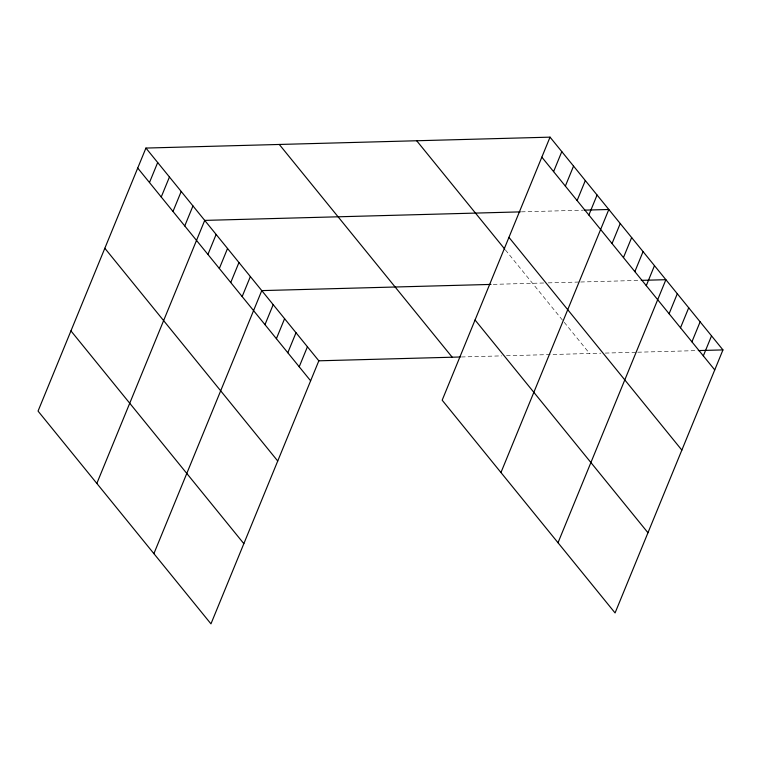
<?xml version="1.0" encoding="UTF-8"?>
<svg xmlns="http://www.w3.org/2000/svg" width="761" height="761" viewBox="0 0 761 761"><rect width="100%" height="100%" fill="white"/><g stroke="black" fill="none" stroke-linecap="round" stroke-linejoin="round"><path stroke-width="0.57" stroke-dasharray="3.81 2.85" d="M521.418 211.843L583.059 210.188M493.28 284.357L543.744 282.997M548.224 282.873L579.597 282.027M580.719 281.998L638.993 280.419M461.432 356.966L501.841 355.872M506.455 355.748L600.8 353.199M605.28 353.085L636.662 352.238M637.785 352.21L696.058 350.631M505.428 249.95L589.594 353.504"/><path stroke-width="1.14" d="M145.931 148.062L38.05 411.092L210.959 623.849L318.83 360.809L145.931 148.062L550.041 137.151L722.95 349.908L615.069 612.938L442.17 400.191L550.041 137.151M149.479 182.535L157.689 162.521M161.237 196.994L169.446 176.99M172.994 211.463L181.204 191.458M184.752 225.931L192.961 205.927M96.837 483.435L204.719 220.395L520.296 211.881M207.924 254.44L216.124 234.436M219.339 268.481L227.539 248.476M230.745 282.531L238.954 262.516M242.16 296.571L250.359 276.566M153.893 553.637L261.774 290.607L490.969 284.414M264.98 324.652L273.189 304.647M276.395 338.693L284.595 318.688M287.81 352.733L296.01 332.728M299.216 366.773L307.425 346.769M553.599 171.625L561.799 151.62M565.356 186.093L573.556 166.088M577.114 200.562L585.314 180.557M588.871 215.03L597.071 195.025M500.957 472.524L608.829 209.484L584.182 210.15M612.034 243.539L620.244 223.534M623.449 257.579L631.659 237.575M634.864 271.62L643.064 251.615M646.27 285.66L654.479 265.656M558.013 542.736L665.894 279.696L641.238 280.362M669.1 313.741L677.3 293.736M680.505 327.791L688.715 307.777M691.92 341.832L700.13 321.827M703.335 355.872L711.535 335.867M318.83 360.809L460.272 356.995M698.294 350.574L722.95 349.908M541.842 157.156L714.741 369.913M508.947 237.356L681.856 450.112M416.686 140.747L504.714 249.066M475.054 319.991L647.963 532.738M279.287 144.457L452.196 357.213M137.722 168.067L310.631 380.823M104.828 248.267L277.736 461.023M70.944 330.892L243.843 543.649"/></g></svg>
